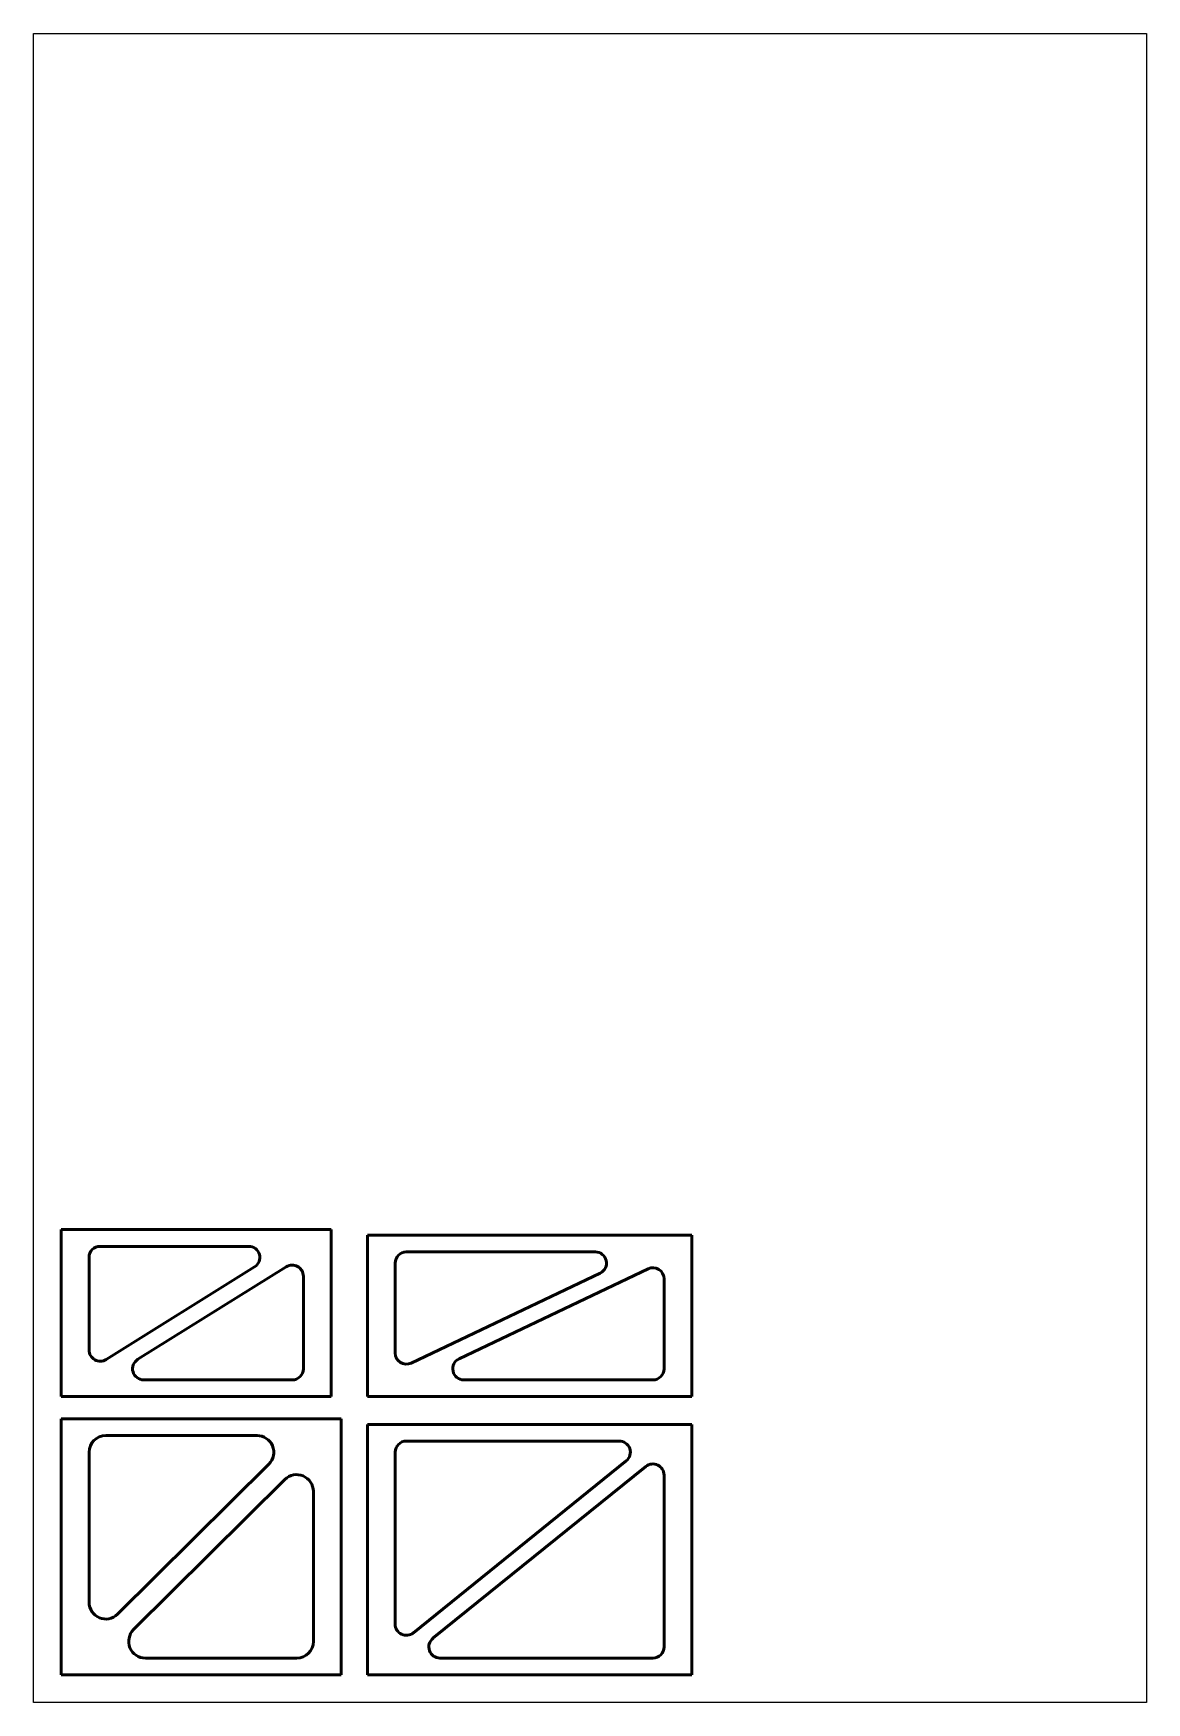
# Model space of a CAD drawing. Header units: millimetres. Extents: x 0 to 200, y 0 to 300.
import ezdxf

# ---------------------------------------------------------------- set-up
doc = ezdxf.new("R2010")
doc.units = ezdxf.units.MM
doc.layers.add('Visible (ISO)', color=7, linetype='Continuous', lineweight=50)

msp = doc.modelspace()

# ---------------------------------------------------------------- linework, layer by layer
msp.add_lwpolyline([(0, 0), (0, 300), (200, 300), (200, 0)], close=True)
at = {"layer": 'Visible (ISO)'}
for p, q in [((5, 85), (5, 55)), ((53.5, 85), (5, 85)), ((53.5, 55), (53.5, 85)), ((60, 84), (60, 55)), ((118.3, 84), (60, 84)), ((118.3, 55), (118.3, 84)), ((12, 82), (38.68, 82)), ((67, 81), (100.96, 81)), ((10, 63.37), (10, 80)), ((39.73, 78.3), (13.06, 61.67)), ((18.77, 61.7), (45.44, 78.33)), ((65, 62.83), (65, 79)), ((48.5, 76.63), (48.5, 60)), ((101.82, 77.19), (67.86, 61.02)), ((76.48, 61.81), (110.44, 77.98)), ((113.3, 76.17), (113.3, 60)), ((46.5, 58), (19.82, 58)), ((111.3, 58), (77.34, 58)), ((5, 55), (53.5, 55)), ((60, 55), (118.3, 55)), ((5, 51), (5, 5)), ((55.3, 51), (5, 51)), ((55.3, 5), (55.3, 51)), ((13, 48), (40.18, 48)), ((60, 50), (60, 5)), ((118.3, 50), (60, 50)), ((118.3, 5), (118.3, 50)), ((10, 18.02), (10, 45)), ((65, 14.11), (65, 45)), ((67, 47), (105.25, 47)), ((42.29, 42.87), (15.11, 15.89)), ((106.51, 43.44), (68.26, 12.56)), ((71.79, 11.56), (110.04, 42.44)), ((18.01, 13.13), (45.19, 40.11)), ((113.3, 40.89), (113.3, 10)), ((50.3, 37.98), (50.3, 11)), ((47.3, 8), (20.12, 8)), ((111.3, 8), (73.05, 8)), ((5, 5), (55.3, 5)), ((60, 5), (118.3, 5))]:
    msp.add_line(p, q, dxfattribs=at)
for centre, radius, start, end in [((12, 80), 2, 90, 180), ((38.68, 80), 2, 301.9384, 90), ((67, 79), 2, 90, 180), ((100.96, 79), 2, 295.4633, 90), ((46.5, 76.63), 2, 0, 121.9384), ((111.3, 76.17), 2, 0, 115.4633), ((12, 63.37), 2, 180, 301.9384), ((19.82, 60), 2, 121.9384, 270), ((46.5, 60), 2, 270, 0), ((67, 62.83), 2, 180, 295.4633), ((77.34, 60), 2, 115.4633, 270), ((111.3, 60), 2, 270, 0), ((13, 45), 3, 90, 180), ((40.18, 45), 3, 314.7859, 90), ((67, 45), 2, 90, 180), ((105.25, 45), 2, 308.9193, 90), ((111.3, 40.89), 2, 0, 128.9193), ((47.3, 37.98), 3, 0, 134.7859), ((13, 18.02), 3, 180, 314.7859), ((20.12, 11), 3, 134.7859, 270), ((67, 14.11), 2, 180, 308.9193), ((47.3, 11), 3, 270, 0), ((73.05, 10), 2, 128.9193, 270), ((111.3, 10), 2, 270, 0)]:
    msp.add_arc(centre, radius, start, end, dxfattribs=at)

doc.saveas('drawing.dxf')
